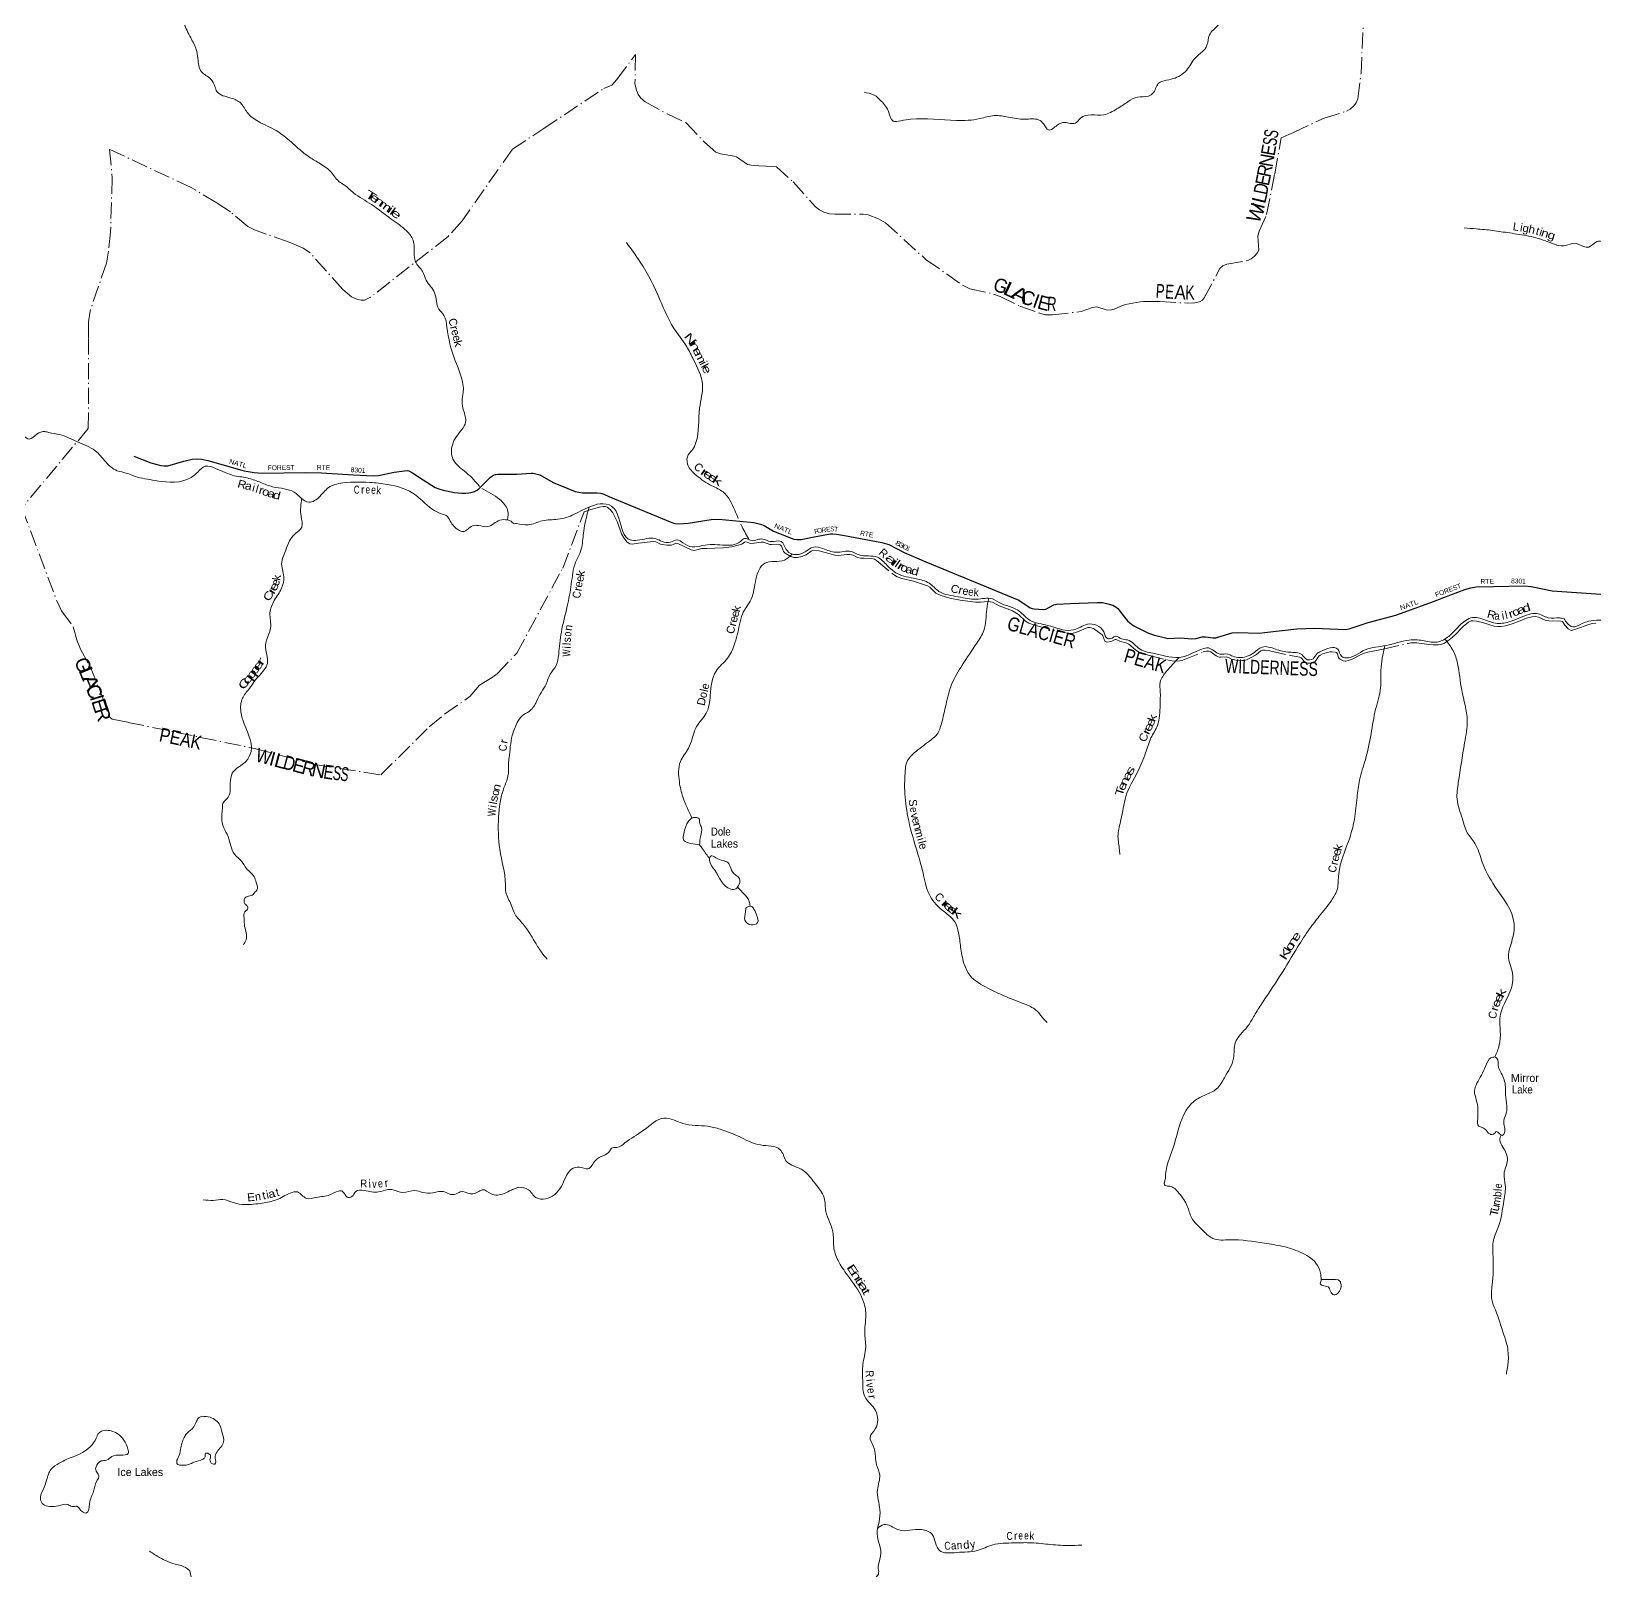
# Model space of a CAD drawing. Header units: feet. Extents: x 0 to 246606, y 183576 to 368785.
# Drawn here: x 49327 to 88399, y 229579 to 268053 of the extents above; entities that cross this region are included whole.
import ezdxf
from ezdxf.enums import TextEntityAlignment as Align

# ---------------------------------------------------------------- set-up
doc = ezdxf.new("R2010")
doc.units = ezdxf.units.FT
doc.header["$LTSCALE"] = 80
doc.linetypes.add('DOT_DASHED', pattern=[7.7, 5, -1.2, 0.3, -1.2])
for name, color, linetype, lineweight in [('29', 7, 'Continuous', 25), ('30', 7, 'Continuous', 25), ('39', 7, 'Continuous', 13), ('41', 7, 'Continuous', 13), ('44', 7, 'DOT_DASHED', 13)]:
    doc.layers.add(name, color=color, linetype=linetype, lineweight=lineweight)

msp = doc.modelspace()

# ---------------------------------------------------------------- linework, layer by layer
at = {"layer": '29'}
for points in [[(51893.45, 257436.42), (52318.92, 257267.95), (52564.36, 257201.01), (52651.33, 257189.66), (52742.32, 257192.14), (53143.51, 257307.64), (53350.85, 257359.92), (53452.46, 257366.58), (53585.28, 257359.92), (53737.39, 257328.8), (54644.46, 257070.52), (54901.13, 257026.97), (55097.94, 257010.87), (56169.34, 257024.8), (56582.66, 257017.45), (57377.23, 256964.43), (57873.15, 256939.96), (58001.23, 256947.37), (58396.42, 257030.63), (58653.21, 257069.34), (58720.14, 257072.39), (58765.51, 257064.82), (58855.89, 257021.35), (59120.87, 256838.51), (59423.96, 256651.7), (59512.3, 256614.59), (59618.17, 256584.32), (59907.59, 256527.65), (60090.82, 256508.65), (60191.09, 256506.94), (60258.72, 256514.15), (60321.26, 256525.84), (60400.87, 256550.27), (60468.93, 256584.32), (60515.46, 256619.33), (60806.18, 256905.85), (60854.55, 256943.87), (60881.08, 256958.89), (60928.03, 256975.37), (60984.69, 256980.69), (61119.12, 256984.95), (61451.53, 256984.75)], [(61451.53, 256984.75), (61816.1, 257009.18), (61868.22, 257009.67), (61907.08, 257004.12), (61970.28, 256986.51), (62033.43, 256963.66), (62366.13, 256774.13), (62923, 256554), (63107, 256513.97), (63463.81, 256518.6), (63560.5, 256508.93), (63635.66, 256488.26), (63763.31, 256422.79), (65333.57, 255773.79), (65409.72, 255749.86), (65510.8, 255744.8), (65744.94, 255760.6), (66320.67, 255854.51), (66514.08, 255856.07), (67383.43, 255775.15), (67552.91, 255738.42), (67646.25, 255699.29), (67880.28, 255561.93), (68382.27, 255359.65), (68462.52, 255350.33), (68568.66, 255355.38), (68847.72, 255407), (69248.91, 255480.38), (69303.62, 255488.79), (69358.84, 255489.9), (69448.11, 255481.82), (69654.29, 255449.06), (70580.28, 255274.46), (70760.29, 255229.99), (71137.87, 255029.44), (71682.06, 254795.03), (74005.32, 253833.54), (74292.59, 253640.85), (74338.16, 253623.21), (74386.18, 253615.62), (74622.46, 253605.5), (74685.93, 253613.53), (74878.38, 253718.67), (74945.94, 253731.93), (75289.67, 253751.8), (75963.83, 253779.47), (76099.59, 253774.92), (76200.67, 253752.16), (76359.89, 253706.64), (76400.32, 253686.41), (76443.61, 253659.71), (76478.66, 253625.72), (76644.7, 253408.43), (76725.06, 253314.69), (76779.39, 253265.75), (76862.79, 253205.94), (77251.37, 253013.05)], [(77251.37, 253013.05), (77396.02, 252958.13), (77675.27, 252892.37), (77733.17, 252881.2), (78050.19, 252893.99), (78329.81, 252872.14), (78433.47, 252880.74), (78589.92, 252915.32), (78670.97, 252915.13), (78862.86, 252889.75), (78926.22, 252894.9), (78979.29, 252907.55), (79339.41, 253016.28), (79464.6, 253023.99), (80021.74, 253011.22), (80146.83, 253027.51), (80951.31, 253119.91), (81400.75, 253139.03), (82167.3, 253102.26), (82265.62, 253114.76), (82734.89, 253274.89), (83430.85, 253459.69), (84279.09, 253771.69), (85155.4, 254099.86), (85306.04, 254144.1), (85432.19, 254168.95), (85871.61, 254175.96), (86635.33, 254189.61), (86806.68, 254174), (87332.58, 254070.45), (88548.39, 253987.32)]]:
    msp.add_lwpolyline(points, dxfattribs=at)
at = {"layer": '39'}
for points in [[(85867.9, 275638.87), (85385.93, 275227.92), (84799.55, 274657.26), (84374.92, 274049.66), (84050.48, 273525.75), (83790.71, 273226.57), (83513.43, 272850.5), (82879.66, 272158.25), (82304.01, 271749.24), (81971.49, 271461.54), (81403.07, 271151.55), (81086.5, 270886.21), (80624.98, 270581.21), (80411.15, 270336.97), (80201.08, 269888.8), (79802.57, 269295.56), (79364.57, 268835.27), (79124.12, 268400.96), (78974.56, 268191.62), (78770.72, 267959.59), (78708.32, 267704.58), (78592.67, 267541.99), (78410.4, 267382.85), (78195.09, 267075.99), (77867.93, 266869.12), (77638.34, 266816.6), (77515.67, 266767.04), (77374.46, 266525.47), (77244.1, 266431.41), (76975.9, 266408.84), (76734.77, 266289.57), (76457.82, 266111.42), (76130.13, 265967.15), (75547.68, 265881.21), (75419.57, 265758.9), (75292.52, 265749.7), (75159.12, 265774.77), (74965.98, 265706.41), (74751.1, 265585.36), (74630.79, 265731.72), (74500.72, 265839.62), (74157.54, 265854.75), (73745.41, 265909.67), (73393.98, 265944.92), (73029.38, 265868.99), (72446.6, 265821.42), (71312.21, 265857.81), (71056.27, 265817.17), (70862.62, 265809.4), (70757.85, 266026.58), (70567.75, 266309.65), (70390.93, 266457.53), (70138.08, 266527.99)], [(50350.67, 270810.58), (50721.88, 270828.99), (51155.46, 270880.11), (51517.74, 270706.57), (51774.47, 270300.09), (51898.5, 269812), (52154.08, 269595.4), (52282.31, 269414.38), (52476.94, 269266.08), (52659.56, 269101.55), (52850.26, 268935.05), (52995.11, 268675.35), (53142.98, 268250.03), (53312.65, 267889.48), (53451.66, 267595.41), (53491.3, 267379.51), (53578.11, 267040.68), (53815.32, 266858.3), (53917.35, 266671.06), (53966.53, 266548.14), (54316.64, 266384.63), (54561.61, 266254.82), (54724.44, 266025.53), (55002.29, 265796.94), (55449.66, 265569.37), (55591.5, 265473.28), (55966.75, 265156.4), (56248.64, 264927.83), (56514, 264763.8), (56801.84, 264551.43), (57017.26, 264302.26), (57151.02, 264208.13), (57380.21, 264017.63), (57832.03, 263721.41), (58322.57, 263360.79), (58703.76, 263064.15), (58868.61, 262834.87), (58899.16, 262453.28), (58942.69, 262263.67), (59107.45, 262048.53), (59197.53, 261834.96), (59407.32, 261515.05), (59514.72, 261107.67), (59640.79, 260950.87), (59715.2, 260658.43), (59913.88, 259839.52), (60122.6, 259028.75), (60093.72, 258798.29), (60131.39, 258576.32), (60181.6, 258281.71), (59951.66, 257926.82), (59850.04, 257712.08), (59866.31, 257356.66), (60203.35, 257019.35), (60531.22, 256679.93)], [(92148.18, 263946.83), (91807.81, 263813.91), (91432.73, 263548.04), (91039.54, 263275.96), (90679.36, 262919.35), (90265.51, 262703.64), (89902.87, 262633.78), (89157.68, 262699.88), (88836.84, 262699.05), (88452.56, 262800.66), (88247.94, 262659.5), (88114.64, 262672.46), (87889.92, 262757.31), (87672.49, 262698.83), (87229.76, 262791.85), (86746.25, 262934.99), (86275.41, 263011.6), (85847.07, 263074.45), (85433.04, 263115.21), (85136.22, 263136.81)], [(64201.15, 262769.55), (64546.32, 262285.9), (65046.9, 261327.02), (65377.66, 260641.29), (65706.58, 260169.62), (65880.89, 259844), (66100.03, 259232), (66030.5, 258631.59), (65936.95, 257772.46), (65845.71, 257587.87), (65724.05, 257419.17), (65754.39, 257175.08), (65947.98, 256954.65), (66337.68, 256691.52), (66619.48, 256538.51), (66905.86, 256086.66), (66995.47, 255877.86)], [(49112.48, 257961.99), (49278.57, 257859.98), (49465.52, 257980.3), (49668.93, 258050.21), (49767.98, 258022.53), (50036.66, 257975.68), (50481.75, 257790.53), (50925.03, 257571.02), (51187.05, 257291.83), (51474.94, 257071.38), (51701.32, 257012.16), (51863.14, 256950.52), (52356.23, 256836.36), (53213.84, 256847.63), (53491.2, 257035.15), (53675.97, 257181.71), (53930.57, 257128.72), (54407.93, 256945.78), (54765.53, 256879.27), (55064.84, 256774.03), (55356.06, 256670.76), (55651.02, 256618.01), (55897.74, 256532.65), (56260.48, 256282.35), (56542.12, 256429.5), (56792.89, 256675.44), (57012.42, 256747.47), (57785.16, 256776.41), (58223.37, 256728.57), (58939.41, 256456.18), (59395.77, 256075.15), (59602.15, 255985.51), (59697.22, 255949.72), (59796.94, 255810.95), (60002.1, 255590), (60117.38, 255548.28), (60350.61, 255691.09), (60501.91, 255700.09), (60738.17, 255675.27), (61037.91, 255832.63), (61227.76, 255844.68)], [(56090.81, 256381.95), (56068.85, 255933.75), (56088.65, 255663.19), (55896.08, 255470.12), (55662.67, 255022.29), (55585.44, 254777.4), (55638.05, 254420.18), (55583.28, 254133.01), (55401.47, 253828.91), (55292.36, 253517.17), (55308.78, 253137.51), (55257.35, 252965.5), (55178.19, 252706.46), (55229.36, 252254.29), (55003.31, 251923.66), (54745, 251588.79), (54591.06, 251349.5), (54559.87, 251167.51), (54612.29, 250840.59), (54818.84, 250056.07), (54697.23, 249808.89), (54424.05, 249597.16), (54351.93, 249509.86), (54300.9, 249271.19), (54222.56, 248876.82), (54128.28, 248781.3), (54104.87, 248647.84), (54088.66, 248324.55), (54136.15, 248147.08), (54244.43, 247927.55), (54406.51, 247488.18), (54587.23, 247303.44), (54703.3, 247132.45), (54894.24, 246925.55), (54949.62, 246778.42), (54966.93, 246584.61), (54922.78, 246543.94), (54850.62, 246462.7), (54725.69, 246431.65), (54665.43, 246384.82), (54664.24, 246247.45), (54741.42, 246165.1), (54727.63, 246110.48), (54665.47, 246043.44), (54644.21, 245887.77), (54659.61, 245677.79), (54698.9, 245520.47), (54693.88, 245348.74), (54634.11, 245221.12)], [(60583.25, 256628.26), (61034.79, 256349.72), (61232.12, 256088.32), (61227.76, 255844.68)], [(61454.12, 255752.87), (61741.06, 255717.77), (62097.38, 255817.86), (62488.52, 255857.68), (62897.11, 255980.45), (63112.05, 256095.45), (63263.35, 256161.56)], [(63266.7, 256162.53), (63121.46, 255467.46), (63056.36, 255056.92), (62931.59, 254781.16), (62823.24, 254236.94), (62721.03, 253682.69), (62575.2, 253037.17), (62507.35, 252477.16), (62441.09, 252201.91), (62297.64, 251986.57), (62169.08, 251682.5), (62043.63, 251485.5), (61938.57, 251264.44), (61768.84, 251054.92), (61598.26, 250944.36), (61467.52, 250777.87)], [(63262.83, 256161.41), (63542.63, 256242.65), (63831.73, 256180.59), (64009.83, 255883.28), (64294.97, 255340.53), (64478.67, 255332.06), (64922.28, 255372.34), (65092.38, 255303.17), (65302.42, 255282.81), (65469.43, 255338.82), (65611.26, 255271.41), (65846.26, 255164.44), (66104.24, 255201.06), (66602.57, 255213.55), (67051.83, 255300.34), (67154.08, 255377.98), (67317.99, 255324.91), (67479.22, 255348.55), (67606.24, 255361.8), (67804.52, 255300.95), (68064.79, 255305.27), (68214.1, 255072.33), (68449.02, 254973.44), (68666.38, 255042.01), (68873.19, 255162.99), (69109.62, 255124.7), (69435.29, 255032.66), (69818.54, 255052.22), (70015, 254967.12), (70471.56, 254908.56), (70719.53, 254700.72), (70967.41, 254502.99), (71438.71, 254371.85), (71766.6, 254257.63), (72010.48, 254055.82), (72489.9, 253918.7), (72950.51, 253858.15), (73345.97, 253865.7), (73568.92, 253750.54), (73840.16, 253653.99), (74012.46, 253562.61), (74292.94, 253328.82), (74735.94, 253203.49), (75310.08, 253081.35), (75551.56, 253160.23), (75720.45, 253232.41), (76127.7, 253040.12), (76221.96, 252873.34), (76336.85, 252888.49), (76425.23, 252935.73), (76575.14, 252868.39), (76718.64, 252841.39), (77041.49, 252607.96), (77403.65, 252498.08), (78104.56, 252417.45), (78372.03, 252524.84), (78581.16, 252611.51), (78744.36, 252641.23), (79026.18, 252486.2), (79232.01, 252486.01), (79353.54, 252432.56), (79690.62, 252423.43), (79881.48, 252522.06), (80088.12, 252663.23), (80419.5, 252611.64), (80773.31, 252534), (81076.51, 252474.08), (81180.35, 252365.94), (81361.94, 252369.57), (81463.72, 252501.74), (81550.06, 252553), (81975.36, 252609.27), (82077.81, 252428.42), (82187.09, 252391.02), (82665.62, 252595.2), (83189.38, 252700.81), (83759.29, 252837.13), (83969.13, 252841.01), (84132.78, 252818.23), (84494.19, 252795.18), (84749.31, 252930.73), (85179.75, 253330.37), (85348.65, 253400.53), (85716.63, 253316.95), (85916.91, 253258.14), (86249.59, 253291.38), (86756.5, 253479.65), (86948.02, 253501.54), (87237.48, 253397.07), (87520.06, 253389.48), (87633.23, 253370.28)], [(61227.76, 255844.68), (61316.57, 255806.04), (61405.72, 255745.98), (61455.16, 255753.02)], [(67057.39, 255736.97), (67091.04, 255670.26), (67271.85, 255333.17)], [(68345.26, 254994.12), (68147.51, 254835.46), (67657.81, 254758.41), (67437.22, 254360.63), (67316.38, 253860.74), (67097.61, 253487.2), (67027.18, 253228.08), (66892.39, 252707.87), (66727.66, 252385.3), (66439.84, 252061.65), (66295.71, 251454.51), (66196.58, 251011.36), (65955.28, 250676), (65842.88, 250370.05), (65752.06, 250134.98), (65551.11, 249799.98), (65523.15, 249294.85), (65611.14, 248915.96), (65837.59, 248392.89)], [(73254.76, 253876.23), (73204.9, 253607.97), (73130.75, 253076.17), (72955.84, 252763.62), (72591.3, 252209.05), (72326.99, 251732.12), (72188.01, 251230.05), (72073.04, 250752.42), (71962.32, 250484.86), (71822.2, 250352.35), (71437.31, 250054.09), (71207.52, 249787.49), (71167.05, 249564.99), (71155.05, 249080.19), (71235.36, 248420.52), (71439.82, 247636.74), (71612.57, 247022.31), (71762.41, 246490.48), (72084.63, 246095.49), (72406.01, 245797.43), (72499.16, 245523.6), (72552.65, 245168.63), (72634.86, 244757.38), (72782.7, 244459.8), (73235.45, 244138.67), (73632.6, 243948.31), (74187.41, 243727.04), (74465.24, 243565.92), (74630.41, 243365.43), (74715.87, 243283.39)], [(87633.23, 253370.28), (87712.89, 253257.9), (87848.87, 253166.2), (88086.25, 253253.13), (88247.22, 253307.06), (88779.83, 253321.88), (89168.2, 253214.24), (89402.58, 252943.69), (89651.86, 252818.66), (89949.39, 252714.27), (90476.36, 252680.56), (90902.73, 252611.64), (91187.88, 252775.73), (91535.68, 252928.26), (91666.47, 252971.82), (91759.83, 252910.05), (92035.4, 252777.18), (92192.03, 252684.83)], [(84655.4, 252861.8), (84859.29, 252576.26), (84969.01, 252252.09), (85075.62, 251584.57), (85213.26, 250828.47), (85147.42, 250268.48), (84990.42, 249277.51), (84959.68, 248861.22), (85091, 248371.64), (85213.04, 248023.34), (85409.11, 247748.4), (85578.3, 247313.68), (85904.55, 246682.44), (86384.75, 245747.62), (86323.98, 245302.78), (86244.79, 244888.08), (86305.16, 244672.52), (86337.24, 244224.47), (86074.25, 243594.07), (86027.6, 243385.64), (86038.52, 243052.52), (86013.12, 242719.07), (85906.72, 242419.24)], [(83154.12, 252693.17), (83055.46, 252079.63), (83049.08, 251645.38), (82924.49, 251113.14), (82810.74, 250492.13), (82666.92, 249848.65), (82521.95, 249338.44), (82459.08, 248903.69), (82395.09, 248363.91), (82291.7, 247946.97), (82086.78, 247369.58), (81995.6, 246940.64), (81956.3, 246580.81), (81821.2, 246333.23), (81515.85, 245936.72), (81274.37, 245621.55), (80981.54, 245176.68), (80539.76, 244451.79), (80053.67, 243716.42), (79870.57, 243417.92), (79717.27, 243174.22), (79413.95, 242775.71), (79372.88, 242387.59), (79147, 241900.9), (78947.6, 241620.44), (78672.41, 241472.6), (78393.23, 241318.66), (78183.42, 241076.48), (77893.88, 240245.9), (77676.39, 239486.65), (77643.88, 239276.33), (77636.05, 239247.99), (77666.66, 239207.87), (77779.83, 239188.68), (78007.29, 239019.04), (78217.98, 238687.68), (78321.25, 238409.9), (78622.86, 238065.21), (78858.51, 237881.51), (79278.52, 237848.88), (80144.95, 237763.66), (80603.7, 237684.92), (81038.8, 237539.33), (81432.62, 237266.14), (81545.74, 237016.72), (81565.25, 236859.37)], [(78002.43, 252392.72), (77697.99, 252058.41), (77540.88, 251788.42), (77540.99, 251540.02), (77537.68, 251218.89), (77471.47, 250703.32), (77308.67, 250390.87), (77174.64, 250018.09), (76974.86, 249545.77), (76681.48, 248929.23), (76559.34, 248346.53), (76485.84, 247974.28), (76516.97, 247637.3), (76534.5, 247475.89)], [(61467.52, 250777.87), (61348.9, 250451.24), (61269.48, 249901.33), (61254.26, 249747.71), (61240.02, 249432.51), (61138.84, 249143.04), (61006.05, 248408.97), (61035.09, 247609.24), (61175.63, 246727.35), (61184.83, 246539.55), (61323.97, 246223.26), (61428.45, 245965.33), (61481.86, 245895.45)], [(65837.36, 248393.43), (65739.51, 248299.12), (65646.85, 248043.84), (65636.56, 247831.69), (65796.62, 247756.37), (66028.98, 247722.08)], [(66028.98, 247722.08), (66053.43, 247930.31), (66077.78, 248150.65), (66032.44, 248261.32), (66015.38, 248368.21), (65922.24, 248405.75), (65836.95, 248394.36)], [(66028.98, 247722.08), (66100.48, 247619.72), (66196.48, 247485.26), (66278.11, 247378.95)], [(66978.41, 246662.16), (67035.54, 246824.23), (67012.71, 246898.75), (66923.34, 246966.62), (66806.84, 247139.27), (66735.03, 247277.98), (66615.56, 247325.39), (66435.34, 247398.52), (66307.82, 247443.83), (66278.11, 247378.95)], [(66278.11, 247378.95), (66284.85, 247298.22), (66409.75, 247087.28), (66809.31, 246614.21), (66938.38, 246623.43), (66978.41, 246662.16)], [(66979.01, 246663.87), (67143.37, 246485.9), (67270.03, 246305.27), (67290.04, 246188.1)], [(67289.19, 246188.31), (67200.72, 246151.17), (67175.39, 246045.93), (67163.08, 245833.77), (67307.32, 245719.94), (67478.34, 245780.02), (67462.76, 245949.52), (67384.65, 246116.45), (67335.71, 246176.6), (67289.19, 246188.31)], [(61479.36, 245898.72), (61694.07, 245641.92), (61925.25, 245272.38), (62078.61, 245037.45), (62219.38, 244858.96)], [(85907.14, 242420.43), (85806, 242398.15), (85672.66, 242180.88), (85456.26, 241764.96), (85393.43, 241560.43), (85439.67, 241344.75), (85473.91, 240880.56), (85499.77, 240688.93), (85588.85, 240655.39), (85692.39, 240581.59), (85747.44, 240515.43), (85868.75, 240488.23), (85942.84, 240555.53), (86088.97, 240457.87), (86129.03, 240492.56), (86124.54, 240781.31), (86185.11, 241014.09), (86206.35, 241125.35), (86173.68, 241405.78), (86169.4, 241670.3), (86061.51, 242016.7), (85997.76, 242155.49), (85943.25, 242395.33), (85906.72, 242419.24)], [(61498.99, 239164.88), (61754.05, 239101.2), (61937.33, 238906.93), (62181.79, 238872.74), (62570.67, 239177.1), (62829.29, 239611.57), (63016.48, 239667.76), (63246.9, 239623.35), (63426.71, 239834.97), (63621.45, 239951.81), (63783.87, 240072.4), (63849.78, 240151.75), (63960.71, 240158.79), (64163.58, 240269.64), (64627.01, 240586.78), (65147.08, 240888.26), (65610.29, 240759.07), (66226.39, 240685.77), (66543.83, 240613.86), (67082.46, 240396.48), (67552.14, 240218.89), (68041.5, 240100.03), (68123.32, 239971.51), (68185.11, 239824.63), (68521.69, 239637.78), (68686.08, 239528.16), (68916.46, 239253.53), (69141.44, 238902.1), (69184.75, 238557.15), (69360.63, 238047.76), (69379.92, 237680.38), (69489.87, 237329.96), (69725.06, 236964.49), (70093.25, 236384.11), (70183.04, 236031.48), (70154.99, 235536.45), (70180.31, 235171.14), (70109.37, 234736.31), (70104.7, 234338.43), (70158.61, 233932.98), (70425.99, 233579.91), (70417.78, 233123.42), (70292.39, 232920.36), (70364.91, 232698.85), (70423.67, 232434.82), (70451.68, 232227.05), (70530.54, 231973.29), (70473.16, 231603.21), (70535.98, 231100.9), (70514.36, 230797.78), (70473.4, 230631.82)], [(86057.95, 240461.17), (86025.37, 240344.21), (86105.6, 240165.19), (86219.36, 239841.05), (86133.49, 239498.99), (86164.14, 239218.55), (86129.14, 238828.47), (85993.42, 238181.01), (85871.19, 237844.69), (85858.57, 237432.59), (85836.4, 236721.52), (85827.38, 236359.95), (85916.4, 236098.2), (86131.6, 235474.05), (86204.31, 235230.33), (86238.09, 234820.67), (86190.44, 234493.08)], [(53623.19, 238849.99), (53875.54, 238835.37), (54113.54, 238857.01), (54384.43, 238777.86), (54665.24, 238729.06), (55098.88, 238768.06), (55449.55, 238846.94), (55799.65, 239018.75), (55977.08, 239046.09), (56202.05, 238885.85), (56450.13, 238909.58), (56784.76, 238970.19), (57006.15, 239068.5), (57099, 239065.02), (57225.02, 238916.31), (57337.94, 238931.13), (57438.08, 239056.98), (57651.86, 239080.5), (58003.22, 239044.25), (58236.95, 239104.25), (58366.15, 239096.96), (58616.79, 239029.8), (58913.15, 239078.06), (59107.15, 239034.8), (59359.46, 239026.23), (59653.95, 239050.24), (59807.72, 238984.51), (59993.17, 239019.98), (60047.48, 239048.59), (60308.12, 238997.65), (60513.6, 239057.48), (60596.09, 239098.38), (60816.66, 238998.72), (61143.54, 239006.76), (61326.66, 239092.71), (61427.33, 239131.71), (61498.99, 239164.88)], [(81565, 236861.36), (81779.18, 236855.21), (82031.79, 236813.02), (82058.73, 236730.46), (81981.85, 236517.73), (81883.36, 236472.42), (81793.74, 236568.57), (81734.33, 236673.06), (81592.79, 236706.13), (81537.84, 236760.17), (81553.59, 236806.76), (81565.25, 236859.37)], [(53591.27, 233440.27), (53795.26, 233413.23), (54040.63, 233216.76), (54096.25, 233029.24), (54133.98, 232797.17), (53969.99, 232549.74), (53924.52, 232393.92), (53917.33, 232246.42), (53854.75, 232250.08), (53793.53, 232362.82), (53809.25, 232433.62), (53760.39, 232504.02), (53683.64, 232513.66), (53672.09, 232422.69), (53623.97, 232369.87), (53390.34, 232293.72), (53267.59, 232234.39), (53126.44, 232215.35), (52968.76, 232260.86), (52962.38, 232315.36), (53002.16, 232410.54), (53057.44, 232614.89), (53148.48, 232910.36), (53212.47, 233007.71), (53391.09, 233172.42), (53456.83, 233314.21), (53524.88, 233407.55), (53591.27, 233440.27)], [(50214.74, 232367.46), (50804.88, 232682.01), (50948.92, 232890.95), (51012.73, 233018.59), (51107.24, 233073.71), (51474.93, 233007.26), (51741.64, 232619.02), (51752.38, 232512.03), (51558.89, 232470.45), (51339.16, 232430.74), (51210.55, 232341.08), (51071.42, 232322.05), (50993.1, 232258.96), (50939.59, 232097.03), (51000.75, 231994.39), (51013.27, 231925.78), (50959.47, 231812.34), (50884.28, 231563.42), (50779.2, 231253.73), (50707.94, 231023.01), (50596.73, 231058.7), (50466.79, 231189.21), (50345.73, 231184.43), (50244.54, 231232.3), (50008.62, 231200.57), (49782.68, 231187.07), (49624.96, 231238.64), (49555.64, 231355.37), (49622.77, 231602.22), (49711.69, 231845.42)], [(49711.69, 231845.42), (49823.5, 232114.5), (50028.4, 232269.26), (50214.74, 232367.46)], [(70473.4, 230631.82), (70481.65, 230375.41), (70556.76, 230087.28), (70512.86, 229794.06), (70493.54, 229692.92), (70495.43, 229624.81)], [(70473.4, 230631.8), (70631.96, 230732.18), (71006.39, 230602.21), (71573.39, 230607.23), (71844.87, 230482.41), (71927.37, 230273.11), (72021.78, 230088.15), (72452.06, 230035.41), (72972.25, 230086.47), (73354.47, 230225.17), (73890.83, 230274.35), (74264.1, 230279.68), (74740.68, 230239.47), (75229.28, 230209.47), (75582.32, 230220.68)], [(52283.76, 230067.03), (52534.95, 229908.98), (52919.37, 229745.67), (53210.58, 229644.42), (53289.6, 229579.15)], [(53289.6, 229579.15), (53410.28, 229263.96), (53602.49, 229105.28), (53635.72, 228847.15), (53784.1, 227996.29), (53893.87, 227766.7), (53837.97, 227611.14), (53810.39, 227433.5), (53949.94, 227331.11), (54230.7, 227227.23), (54225.23, 227069.84), (54304.21, 226985.4), (54345.17, 226818.09), (54418.25, 226691.25), (54471.38, 226505.83), (54752.15, 226397.92), (54926.11, 226265.4), (55002.74, 226269.71), (55116.16, 226143.02), (55259.97, 225982.15), (55498.9, 225732.85), (55688.72, 225673.02), (55898.5, 225671.77), (55979.52, 225579.26), (56195.81, 225454.97), (56369.84, 225302.27), (56396.5, 225183.34), (56562.34, 225064.91), (56675.65, 224968.48), (56742.76, 224821.45), (57363.76, 224343.55), (57583.35, 224412.95), (57695.69, 224578.8), (57969.96, 224591.91), (58151.69, 224540.13), (58477.03, 224377.9), (58662.57, 224384.63), (58850.02, 224421.63), (59233.64, 224316.11), (59411.08, 224332.9), (59809, 224181.03), (60142.51, 223992.6), (60762.28, 223845.58), (61203.97, 223857.29), (61379.76, 223773.2), (61544.08, 223586.19)], [(70495.43, 229624.81), (70496.54, 229494.5), (70435.56, 229405.93), (70415.21, 229371.7)]]:
    msp.add_spline(points, degree=3, dxfattribs=at)
at = {"layer": '44'}
for points in [[(78595.48, 261331.02), (78642.31, 261387.51), (79033.55, 262121.4), (79107.1, 262189.14), (79201.92, 262228.5), (79731.49, 262326.33), (79816.95, 262368.4), (79898.08, 262429.28), (79965.68, 262503.69), (80003.94, 262580.68), (79983.27, 262935.06), (80014.7, 263058.4), (80199.04, 263477.25), (80403.97, 264490.65), (80562.95, 265389.15), (80873.74, 265522.75), (81639.62, 265884.92), (82195.16, 266053.29), (82291.31, 266105.91), (82369.06, 266176.94), (82436.66, 266268.26), (82479.55, 266366.06), (82558.71, 267006.63), (82628.26, 268565.46)], [(61350.21, 265103.05), (62136.17, 265624.28), (63639.37, 266624.44), (63833.87, 266707.44), (63958.47, 266850.03), (64428.5, 267471.99), (64413.71, 266738.93), (64448.6, 266582.82), (64495.93, 266471.2), (64560.15, 266379.88), (64667.32, 266286.38), (65219.65, 265985.53), (65695.59, 265761.04), (66149.91, 265282.76), (66431.26, 265031.66), (66551.13, 264989.73), (66953.16, 264918.03), (67224.39, 264723.29), (67365.77, 264695.47), (67515.4, 264691.71), (67852.53, 264675.17), (67948.87, 264662.46), (68366.88, 264286.81), (68927.79, 263661.75), (69027.17, 263589.43), (69135.34, 263535.31), (69273.93, 263491.34), (69405.67, 263479.55), (70115.61, 263481.2), (70240.44, 263463.28), (70502.65, 263362.81), (70676.2, 263264.87), (71695.13, 262340.78), (72600.11, 261708.84), (72785.96, 261612.18), (73376.11, 261486.62), (73543.2, 261424.72), (74034.79, 261183.99), (74535.3, 261005.31), (74669.23, 260969.92), (74846.29, 260968.1), (75564.03, 261046.41), (75851.91, 261147.36), (75953.11, 261164.07), (76193.32, 261093.25), (76290.35, 261080.23), (76392.75, 261106.78), (76555.04, 261183.52), (76669.93, 261221.78), (77040.45, 261291.33), (77122.89, 261299.57), (77534.05, 261300.48), (78214.35, 261257.68), (78405.69, 261265.75), (78524, 261289.42), (78595.48, 261331.02)], [(61350.21, 265103.05), (60093.35, 263313.95), (59742.52, 262922.59), (57813.45, 261410.61), (57753.96, 261381.69), (57655.65, 261336.29), (57568.68, 261332.51), (57478.43, 261347.59), (57334.25, 261419.53), (57113.09, 261600.76), (56285.8, 262521.86), (56118.61, 262630.25), (55773.99, 262778.81), (54904.86, 263088.05), (54736.41, 263169.81), (54308.79, 263539.69), (53967.54, 263764.7), (53327.24, 264144.3), (51282.05, 265101.58), (51352.78, 264390.67), (51307.6, 263039.04), (51259.84, 262558.36), (51205.83, 262261.37), (50795.38, 261056.15), (50757.45, 260792.21), (50757.74, 260377.28), (50753.33, 258127.36), (49095.46, 256144.52), (49966.68, 253818.52), (50086.45, 253565.97), (50377.66, 253171.68), (50488.29, 252777.08), (50556.54, 252607.8), (50795.69, 252181.39), (51101.19, 251438.66), (51245.98, 250975.63), (51291.98, 250909.02), (51352.4, 250863.02), (51749.72, 250781.11), (54908.24, 250125.86), (56423.34, 249727.63), (58066.75, 249468.6), (59269.72, 250671.15), (59654.73, 250982), (60162.58, 251336.56), (60292.44, 251432.27), (60526.98, 251712.66), (60879.95, 251928.79), (60971.75, 251994.88), (61463.38, 252510.01)], [(61463.38, 252510.01), (62608.6, 254636.01), (63142.41, 256042.41), (63283.74, 256089.38)], [(63283.74, 256089.38), (63527.94, 256160.28), (63617.66, 256176.94), (63673.66, 256172.29), (63716.24, 256159.18), (63796.19, 256102.04), (63859, 256018.21), (63976.39, 255781.4), (64078.56, 255493.06), (64132.57, 255391.51), (64223.17, 255288.37), (64288.96, 255245.66), (64347.11, 255238.19), (64501.41, 255258.03), (64869.1, 255297.26), (64932.38, 255292.63), (65049.19, 255237.77), (65104.67, 255223.08), (65212.98, 255209.18), (65327.36, 255209.03), (65366.48, 255227.13), (65438.2, 255261.71), (65485, 255248.79), (65821.83, 255092.15), (65884.14, 255078.25), (65927.75, 255082.26), (66083.02, 255123.12), (66209.46, 255129.79), (66622.42, 255139.5), (66838.57, 255170.62), (67086.56, 255231.04), (67150.79, 255286.93), (67180.19, 255295.29), (67214.11, 255285.32), (67298.97, 255247.93), (67391.22, 255259.82), (67568.87, 255283.35), (67627.1, 255284.27), (67783.39, 255228.21), (67829.71, 255222.58), (67996.19, 255236.15), (68046.09, 255217.83), (68073.39, 255184.37), (68129.15, 255048.53), (68164.61, 255011.53), (68307.54, 254924.59), (68385.15, 254897.28), (68474.3, 254897.38), (68580.58, 254925.99), (68690.65, 254970.28), (68820.66, 255058.87), (68852.65, 255076.02), (68893.03, 255085.01), (69020.66, 255069.45), (69418.47, 254958.94), (69500.9, 254951.41), (69704.91, 254979.43), (69787.72, 254979.22), (69863.23, 254956.31), (69975.22, 254900.77), (70047.04, 254883.95), (70130.3, 254881.04), (70330.02, 254880.15), (70399.34, 254860.92), (70453.18, 254827.04), (70847.37, 254495.22), (70963.24, 254417.31), (71080.56, 254372.62), (71377.32, 254311.4), (71724.64, 254193.06), (71780.46, 254160.94), (71935.76, 254009.82), (72043.94, 253960.52), (72279.36, 253886.68), (72543.23, 253833.6), (72925.4, 253785.1), (73046.79, 253783.82), (73234.54, 253800.54), (73348.58, 253784.36), (73516.49, 253691.54), (73850.79, 253566.47), (73998.75, 253480.89), (74172.73, 253313.32), (74256.57, 253261.24), (74398.35, 253212.54), (75039.53, 253041.24), (75221.9, 253007.74), (75329.13, 253004.55), (75431.87, 253029.69), (75729.82, 253152.91), (75784.04, 253154.91), (75872.55, 253124.49), (76088.39, 252969.85), (76106.03, 252943.46), (76157.03, 252809.38), (76186.35, 252790.86), (76235.14, 252785.93), (76332.52, 252806.53), (76417.36, 252850.85), (76438.85, 252850.67), (76544.74, 252798.81)], [(76544.74, 252798.81), (76687.14, 252771.22), (76755.07, 252734.5), (76918.56, 252594.11), (76977.25, 252554.41), (77045.74, 252524.8), (77114.46, 252500.04), (77238.48, 252461.95), (77757.14, 252330.24), (77912.2, 252310.95), (78028.46, 252317.98), (78109.12, 252338.69), (78613.62, 252543.45), (78646.44, 252553.22), (78696.04, 252561.35), (78734.79, 252562.57), (78759.73, 252558.77), (78802.61, 252540.91), (78849.58, 252508.99), (78936.08, 252442.69), (78991.42, 252415.13), (79018.91, 252409.35), (79046.5, 252407.82), (79184.51, 252415.52), (79220.86, 252409.81), (79243.82, 252401.32), (79324.56, 252361.63), (79441.58, 252335.77), (79590.27, 252324.91), (79645.14, 252330.93), (79697.43, 252344.19), (79816.88, 252398.71), (79922.74, 252459.17), (79948.81, 252477.51), (80053.48, 252565.37), (80100.16, 252583.75), (80156.68, 252586.36), (80236.25, 252577.11), (80283.79, 252567.17), (80793.06, 252453.18), (81025.46, 252407.89), (81061.16, 252394.86), (81079.51, 252376.86), (81137.18, 252298.24), (81180.68, 252277.12), (81236.04, 252264.35), (81294.55, 252261.94), (81339.68, 252268.51), (81377.72, 252282.15), (81402.86, 252297.95), (81434.06, 252332.82), (81478.23, 252404.66), (81504.27, 252436.05), (81539.58, 252461.66), (81596, 252490.07), (81653.24, 252511.69), (81719.72, 252529.77), (81780.82, 252539.75), (81832.72, 252542.67), (81916.34, 252533.48), (81944.64, 252523.85), (81954.18, 252515.75), (81967.16, 252494.27), (81998.56, 252398.25), (82014.81, 252375.72), (82040.07, 252358.61), (82114.94, 252319.74), (82159.57, 252308.83), (82180.37, 252309.12), (82240.74, 252324.97), (82317.31, 252355.96), (82561.73, 252480.22), (82643.26, 252511.44), (82731.27, 252532.31), (83112.62, 252607.86), (83733.46, 252755.12), (83805.56, 252767.9), (83868.33, 252771.23), (83950.71, 252767.22), (84250.52, 252728.44), (84365.59, 252718.44), (84486.67, 252717.5), (84556.51, 252726.83), (84625.74, 252754.24), (84693.36, 252795.66), (84798.11, 252872.75), (84903.9, 252964.27), (85112.36, 253178.19), (85246.68, 253283.87), (85313.42, 253318.09), (85356.04, 253322.01), (85440.89, 253308.31), (85556.98, 253281.8), (85703.36, 253242.81), (85803.46, 253211.88)], [(85803.46, 253211.88), (85884.35, 253188.04), (85967.04, 253174.08), (86058.93, 253175.82), (86165.45, 253193.09), (86339.77, 253239.67), (86535.96, 253317.63), (86696.25, 253381.67), (86835.81, 253419.79), (86917.43, 253426.13), (86990.51, 253414.23), (87163.18, 253336.85), (87195.65, 253327.12), (87250.6, 253320.12), (87553.91, 253310.96), (87592.05, 253298.68), (87654.89, 253210.03), (87734.55, 253118.05), (87792.55, 253083.87), (87816.91, 253079.86), (87846.57, 253084.84), (87925.03, 253111.13), (88252.05, 253229.8), (88338.29, 253250.95), (88423.46, 253261.13)]]:
    msp.add_lwpolyline(points, dxfattribs=at)

# ---------------------------------------------------------------- texts
at = {"layer": '30'}
for s, rotation, width, p in [('NATL', 344.106, 1.1, (54262.21, 257252.57)), ('8301', 356.182, 0.95, (57307.14, 257036.74)), ('NATL', 338.053, 1.15, (67882.8, 255648.53)), ('8301', 359.024, 0.95, (86307.98, 254256.29)), ('FOREST', 20.53, 1.05, (84436.36, 253908.41)), ('NATL', 20.195, 1.15, (83555.78, 253582.31))]:
    msp.add_text(s, height=120, rotation=rotation, dxfattribs=dict(at, width=width)).set_placement(p)
for s, rotation, p in [('FOREST', 0.745, (55236.51, 257082.68)), ('RTE', 358.981, (56464.09, 257089.57)), ('RTE', 349.322, (70033.06, 255459.2)), ('RTE', 0.914, (85547.67, 254242.49))]:
    msp.add_text(s, height=120, rotation=rotation, dxfattribs=at).set_placement(p)
for s, rotation, width, p in [('F', 10.365, 0.95, (68955.05, 255497.24)), ('O', 10.365, 0.8, (69040.26, 255514.16)), ('R', 9.365, 0.8, (69145.68, 255531.06)), ('E', 6.365, 0.8, (69251.77, 255547.16)), ('S', 0.414, 0.7, (69343.01, 255555.47)), ('T', 355.972, 0.9, (69438.35, 255548.41)), ('8', 332.025, 1.45, (70962.62, 255200.75)), ('3', 332.025, 1.45, (71048.92, 255156.85)), ('0', 332.025, 1.6, (71146.43, 255108.3)), ('1', 333.696, 0.65, (71222.87, 255069.03))]:
    msp.add_text(s, height=120, rotation=rotation, dxfattribs=dict(at, width=width)).set_placement(p, align=Align.CENTER)
at = {"layer": '41'}
for s, rotation, width, p in [('T', 327.772, 1.75, (57761.37, 263858.21)), ('e', 326.393, 1.6, (57857.01, 263800.86)), ('n', 323.892, 1.8, (57974.5, 263719.92)), ('m', 323.892, 1.45, (58118.87, 263611.21)), ('i', 323.465, 1.55, (58243.65, 263518.73)), ('l', 323.465, 1.45, (58301.9, 263475.67)), ('e', 323.465, 1.7, (58387.3, 263412.39)), ('g', 350.302, 1.05, (86661.09, 263033.61)), ('h', 346.722, 1.1, (86806.5, 263002.7)), ('n', 342.277, 1.25, (87129.4, 262911.02)), ('g', 342.277, 1.25, (87291.77, 262861.06)), ('r', 283.636, 1.15, (59806.99, 260619.43)), ('k', 283.638, 1.2, (59899.45, 260224.75)), ('N', 307.299, 1.55, (65715.9, 260304.35)), ('i', 303.411, 1.4, (65777.4, 260209.88)), ('n', 301.496, 1.65, (65832.28, 260126.34)), ('e', 296.837, 1.4, (65891.57, 260000.09)), ('m', 296.837, 1.25, (65966.22, 259852.55)), ('i', 297.131, 1.2, (66035.89, 259716.73)), ('l', 297.131, 1.15, (66069.52, 259651.29)), ('e', 297.131, 1.4, (66117.99, 259556.69)), ('r', 324.814, 1.85, (66094.03, 256956.19)), ('R', 345.468, 1.1, (54571.17, 256633.9)), ('a', 346.492, 1.15, (54735.07, 256595.09)), ('e', 324.814, 1.65, (66190.17, 256887.9)), ('e', 327.141, 1.55, (66305.14, 256812.98)), ('k', 327.141, 1.8, (66421.11, 256737.29)), ('r', 343.577, 1.25, (55048.56, 256488.88)), ('o', 340.455, 1.2, (55160.96, 256449.85)), ('a', 343.495, 1.2, (55300.8, 256403.84)), ('d', 345.32, 1.25, (55439.88, 256360.77)), ('C', 1.488, 0.75, (57462.46, 256495.95)), ('e', 359.002, 0.75, (57736.64, 256501.13)), ('e', 355.957, 0.8, (57874.54, 256492.88)), ('k', 358.832, 0.9, (58006.2, 256482.29)), ('a', 319.607, 1.95, (70754.69, 254779.42)), ('i', 322.189, 1.6, (70850.98, 254703.18)), ('l', 325.242, 1.4, (70917.98, 254664.63)), ('r', 326.966, 1.75, (71008.68, 254604.97)), ('k', 81.263, 1.05, (55558.25, 254384.83)), ('e', 75.282, 1.05, (55527.62, 254254.49)), ('k', 78.404, 1.15, (63153.64, 254485.26)), ('o', 336.823, 1.25, (71110.34, 254552.22)), ('a', 346.392, 1.15, (71245.01, 254504.88)), ('d', 345.054, 1.25, (71389.6, 254463.34)), ('C', 61.663, 1.3, (55340.53, 253896.03)), ('r', 59.261, 1.7, (55425.11, 254023.78)), ('e', 63.017, 1.4, (55480.25, 254130.01)), ('C', 79.591, 0.9, (63055.66, 253952.44)), ('r', 79.591, 1.1, (63080.77, 254094.48)), ('C', 342.143, 1.05, (72379.87, 254021.21)), ('r', 345.202, 1.2, (72528.68, 253991.14)), ('e', 351.415, 0.9, (72796.28, 253946.71)), ('k', 356.415, 0.95, (72935.58, 253930.13)), ('k', 77.09, 1.15, (67046.27, 253600.52)), ('e', 74.554, 1.1, (67009.27, 253469.22)), ('R', 344.344, 1.15, (85798.35, 253376.64)), ('o', 22.53, 1.25, (86460.79, 253454.2)), ('a', 21.597, 1.35, (86590.07, 253506.8)), ('d', 17.923, 1.35, (86721.4, 253550.03)), ('r', 75.549, 1.2, (66941.37, 253215.72)), ('e', 75.034, 1.05, (66971.67, 253333.5)), ('a', 358.909, 0.85, (85955.96, 253345.86)), ('r', 18.065, 1.3, (86335.01, 253403.39)), ('s', 88.113, 0.95, (62811.15, 252843.26)), ('o', 84.947, 0.8, (62823.31, 252979.8)), ('W', 87.497, 0.7, (62799.99, 252508.95)), ('p', 52.301, 1.85, (54899.64, 251920.34)), ('p', 53.145, 1.8, (54985.19, 252032.87)), ('e', 53.145, 1.7, (55067.38, 252142.52)), ('r', 55.566, 1.8, (55144.11, 252253.08)), ('C', 54.261, 1.45, (54722.79, 251692.32)), ('o', 52.407, 1.75, (54813.18, 251808.47)), ('D', 77.575, 1.05, (66173.18, 251282.57)), ('k', 71.592, 1.3, (77435.78, 250863.84)), ('e', 67.229, 1.25, (77390.84, 250743.28)), ('C', 70.555, 1.1, (77217.75, 250373.64)), ('r', 64.443, 1.5, (77282.65, 250513)), ('e', 63.485, 1.4, (77333.41, 250619.47)), ('C', 84.635, 0.85, (61211.09, 250135.33)), ('r', 78.389, 1.1, (61230.06, 250287.52)), ('e', 65.202, 1.35, (76674.47, 249141.66)), ('n', 66.442, 1.4, (76735.38, 249273)), ('a', 63.442, 1.45, (76803.62, 249408.73)), ('s', 63.698, 1.6, (76874.19, 249532.19)), ('s', 77.579, 1.2, (60982.22, 248858.25)), ('n', 76.36, 1.15, (61049.61, 249133.53)), ('T', 73.195, 1.35, (76627.01, 249025.56)), ('W', 85.281, 0.75, (60935.26, 248523.83)), ('e', 278.971, 0.9, (71286.28, 248583.74)), ('v', 281.969, 1.05, (71315.66, 248427.52)), ('e', 284.111, 1.05, (71347.78, 248301.46)), ('n', 286.111, 1.2, (71385.48, 248161.01)), ('e', 285.131, 1.05, (71520.77, 247661.07)), ('k', 75.054, 1.2, (82082.84, 247632.19)), ('e', 73.59, 1.1, (82005.16, 247364.45)), ('e', 72.495, 1.15, (82043.68, 247504.42)), ('C', 79.462, 0.9, (81942.69, 247100.33)), ('r', 78.145, 1.1, (81978.49, 247248.1)), ('r', 315.257, 2.25, (72111.1, 246181.89)), ('e', 315.257, 2.05, (72195.13, 246100.93)), ('e', 321.418, 1.8, (72289.41, 246024.25)), ('k', 321.418, 2, (72395.27, 245939.78)), ('n', 58.737, 1.65, (80933.57, 245254.67)), ('e', 58.057, 1.55, (81013.98, 245379.93)), ('K', 58.737, 1.55, (80744.29, 244940.07)), ('l', 58.737, 1.25, (80810.09, 245048.42)), ('o', 58.737, 1.5, (80864.83, 245138.62)), ('e', 65.788, 1.3, (86028.06, 243723.65)), ('e', 65.788, 1.3, (86083.28, 243851.81)), ('k', 63.04, 1.6, (86152.16, 243976.39)), ('C', 77.918, 0.95, (85946.45, 243447.47)), ('r', 72.688, 1.25, (85984.68, 243603.73)), ('R', 2.902, 0.9, (57640.83, 239154.64)), ('v', 358.928, 0.8, (57901.31, 239146.77)), ('e', 6.899, 0.85, (58062.26, 239159.73)), ('e', 86.554, 0.8, (86080.99, 239192.97)), ('E', 5.204, 1.1, (54829.3, 238816.93)), ('a', 14.572, 1.15, (55360.01, 238907.38)), ('b', 83.2, 0.95, (86066.69, 238979.55)), ('m', 80.16, 0.95, (86043.38, 238802.1)), ('T', 78.34, 1.25, (85985.34, 238511.3)), ('u', 78.34, 1.15, (86010.57, 238632.13)), ('E', 302.847, 1.7, (69772.23, 237038.93)), ('n', 302.605, 1.65, (69861.14, 236904.35)), ('t', 302.605, 1.5, (69932.59, 236788.49)), ('i', 302.605, 1.4, (69978, 236717.52)), ('a', 302.178, 1.65, (70040.65, 236628.98)), ('t', 302.178, 1.5, (70113.96, 236498.7)), ('R', 273.092, 0.9, (70178.82, 234493.44)), ('v', 276.013, 0.9, (70196.85, 234206.67)), ('e', 278.299, 0.9, (70223.36, 234064.96)), ('r', 279.323, 1.05, (70245.55, 233908.58)), ('C', 3.191, 0.8, (73782.64, 230348.44)), ('k', 358.33, 0.9, (74330.61, 230353.55)), ('C', 4.724, 0.8, (72232.05, 230103.89)), ('a', 3.222, 0.9, (72383.29, 230111.84)), ('n', 3.222, 0.9, (72529.66, 230120.21)), ('d', 6.138, 1.05, (72704.41, 230129.93)), ('e', 2.215, 0.75, (74055.99, 230361.22)), ('e', 358.136, 0.75, (74193.33, 230361.66))]:
    msp.add_text(s, height=200, rotation=rotation, dxfattribs=dict(at, width=width)).set_placement(p, align=Align.CENTER)
for s, rotation, p in [('L', 351.215, (86415.67, 263072.22)), ('i', 350.302, (86551.18, 263049.49)), ('t', 342.778, (86945.17, 262966.13)), ('i', 342.778, (87025.64, 262941.19)), ('C', 283.963, (59773.08, 260759.44)), ('e', 283.636, (59836.33, 260502.6)), ('e', 283.636, (59869.73, 260360.78)), ('C', 315.669, (65934.93, 257083.9)), ('i', 344.678, (54862.03, 256553.44)), ('l', 343.678, (54945.44, 256522.32)), ('r', 359.002, (57609.42, 256499.04)), ('R', 319.508, (70560.31, 254933.46)), ('e', 79.076, (63130.14, 254352.19)), ('e', 79.076, (63098.45, 254211.25)), ('e', 348.562, (72657.38, 253970.46)), ('l', 13.871, (86212.89, 253369.08)), ('n', 81.383, (62842.47, 253132.67)), ('C', 75.549, (66903.67, 253069.35)), ('i', 10.583, (86121.61, 253351.13)), ('i', 87.497, (62806.21, 252651.35)), ('l', 88.113, (62809.18, 252737.42)), ('e', 77.106, (66261.32, 251662.79)), ('l', 77.106, (66237.6, 251559.17)), ('o', 77.575, (66209.44, 251448.19)), ('o', 76.36, (61016.36, 249003.2)), ('i', 79.923, (60953.51, 248664.02)), ('l', 79.923, (60968.11, 248750.6)), ('S', 275.689, (71263.49, 248759.25)), ('m', 285.131, (71427.41, 247990.67)), ('i', 286.131, (71470.55, 247836.78)), ('l', 285.131, (71490.82, 247761.46)), ('C', 315.257, (71951.79, 246339.78)), ('t', 15.591, (55503.29, 238944.4)), ('i', 3.364, (57789.94, 239150.79)), ('r', 8.903, (58215.38, 239173.92)), ('n', 8.576, (55004.52, 238836.85)), ('t', 11.786, (55160.29, 238861.24)), ('i', 12.786, (55250.51, 238880.8)), ('l', 86.554, (86074.6, 239091.27)), ('i', 277.102, (70193.4, 234328.32)), ('y', 9.796, (72867.44, 230148.35)), ('r', 2.215, (73933.27, 230356.05))]:
    msp.add_text(s, height=200, rotation=rotation, dxfattribs=at).set_placement(p, align=Align.CENTER)
for s, width, p in [('Dole', 0.9, (66310.97, 247952.37)), ('Lakes', 0.95, (66310.97, 247651.87)), ('Lake', 0.9, (86327.54, 241506.64))]:
    msp.add_text(s, height=200, dxfattribs=dict(at, width=width)).set_placement(p)
for s, p in [('Mirror', (86305.46, 241793.89)), ('Ice Lakes', (51479.79, 231945.68))]:
    msp.add_text(s, height=200, dxfattribs=at).set_placement(p)
at = {"layer": '44'}
for s, rotation, width, p in [('S', 79.966, 0.65, (80456.89, 265270.52)), ('S', 79.966, 0.65, (80487.22, 265462.7)), ('N', 79.966, 0.95, (80374.67, 264798.27)), ('E', 79.966, 0.85, (80420.71, 265055.89)), ('R', 78.568, 0.9, (80322.91, 264535.51)), ('D', 78.568, 0.8, (80235.92, 264083.89)), ('E', 78.568, 0.85, (80280.3, 264304.07)), ('L', 76.568, 1.05, (80192.68, 263859.87)), ('G', 339.672, 0.95, (73497.11, 261529.85)), ('L', 334.909, 1.4, (73743.68, 261424.68)), ('A', 333.909, 1.4, (73967.16, 261313.89)), ('E', 345.198, 0.95, (74590.29, 261092.29)), ('R', 357.411, 0.7, (74823.79, 261065.54)), ('P', 356.4, 0.7, (77529.94, 261384.3)), ('E', 356.4, 0.7, (77765.65, 261369.79)), ('A', 356.4, 0.9, (78030.71, 261355.64)), ('K', 359.415, 0.75, (78282.89, 261348.44)), ('L', 292.358, 1.3, (50563.74, 251934.24)), ('A', 292.358, 1.3, (50657.19, 251711.33)), ('W', 345.273, 0.85, (55093.71, 249761.73)), ('L', 345.273, 1.1, (55509.12, 249648.36)), ('D', 345.273, 0.85, (55733.56, 249592.62)), ('E', 345.273, 0.95, (55971.26, 249528.05)), ('R', 345.273, 0.95, (56216.51, 249464.74)), ('E', 351.043, 0.8, (56734.67, 249364.64)), ('S', 351.043, 0.65, (56945.46, 249340.73)), ('S', 351.043, 0.65, (57134.76, 249317.09))]:
    msp.add_text(s, height=350, rotation=rotation, dxfattribs=dict(at, width=width)).set_placement(p, align=Align.CENTER)
for s, rotation, p in [('W', 66.245, (80088.55, 263435.23)), ('I', 75.568, (80147.5, 263654.47)), ('C', 340.354, (74177.24, 261222.32)), ('I', 340.354, (74386.3, 261145.88)), ('G', 292.358, (50463.02, 252149.37)), ('C', 292.358, (50744.66, 251488.39)), ('I', 287.366, (50804.9, 251345.34)), ('E', 287.366, (50871.64, 251160.57)), ('R', 288.714, (50950.94, 250927.23)), ('I', 345.273, (55311.91, 249699.97)), ('N', 348.043, (56475.01, 249409.1))]:
    msp.add_text(s, height=350, rotation=rotation, dxfattribs=at).set_placement(p, align=Align.CENTER)
for s, rotation, width, p in [('GLACIER', 344.082, 0.85, (73688.94, 253102.22)), ('PEAK', 343.707, 0.85, (76610.34, 252300.72)), ('WILDERNESS', 357.932, 0.75, (79154.62, 252019.64)), ('PEAK', 348.28, 0.85, (52504.11, 250311.63))]:
    msp.add_text(s, height=350, rotation=rotation, dxfattribs=dict(at, width=width)).set_placement(p)

doc.saveas('drawing.dxf')
